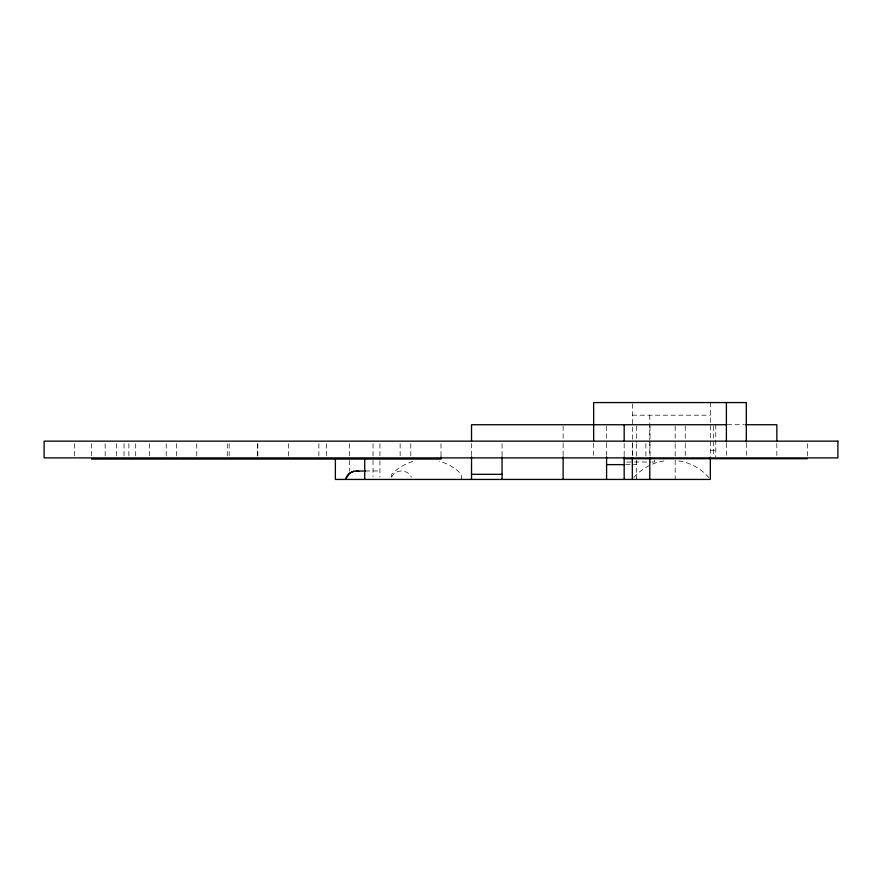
<?xml version="1.0" encoding="UTF-8"?>
<svg xmlns="http://www.w3.org/2000/svg" width="882" height="882" viewBox="0 0 882 882"><rect width="100%" height="100%" fill="white"/><g stroke="black" fill="none" stroke-linecap="round" stroke-linejoin="round"><path stroke-width="0.66" stroke-dasharray="4.41 3.31" d="M632.339 415.179L710.33 415.179M727.308 424.738L744.276 424.738M710.33 450.239L715.776 450.239M626.837 462.025L650.927 462.025M652.063 462.025L654.72 462.025L654.72 458.111M625.592 464.627L636.451 464.627M365.512 470.977L379.944 470.977M807.372 443.756L807.372 456.81M776.844 443.448L776.844 456.81M746.304 443.249L746.304 456.81M726.393 443.249L726.393 456.81M715.776 424.738L715.776 456.81M713.306 426.083L713.306 456.81M710.33 402.567L710.33 458.717M685.248 426.083L685.248 442.114M685.248 443.448L685.248 456.81M675.171 426.105L675.171 442.521M675.171 443.889L675.171 458.927M675.171 460.294L675.171 479.433M650.001 426.105L650.001 442.521M650.001 443.889L650.001 456.192M649.802 415.179L649.802 439.787M649.802 441.154L649.802 456.192M645.867 443.756L645.867 459.423M636.451 426.105L636.451 442.521M636.451 443.889L636.451 458.927M636.451 460.294L636.451 479.433M632.416 443.756L632.416 458.717M632.339 403.934L632.339 456.192M624.18 443.448L624.18 455.994M606.584 426.083L606.584 442.521M606.584 443.448L606.584 455.465M593.652 443.249L593.652 456.81M563.124 426.083L563.124 442.114M563.124 443.448L563.124 455.498M502.056 443.756L502.056 456.81M471.528 443.448L471.528 455.498M461.44 479.433L461.44 474.318A48.477 48.477 0 0 0 439.379 461.231M441 443.756L441 456.81M410.814 443.756L410.814 456.81M400.141 443.701L400.141 456.512M391.674 476.875L391.674 474.318A48.477 48.477 0 0 1 413.735 461.231M379.944 443.756L379.944 456.81M379.944 460.801L379.944 477.129M373.02 443.756L373.02 458.927M373.02 460.294L373.02 476.776M349.404 443.701L349.404 456.81M349.404 460.426L349.404 471.286M326.483 443.701L326.483 456.81M318.876 443.701L318.876 456.81M288.348 443.756L288.348 456.81M257.82 443.756L257.82 456.81M257.643 443.756L257.643 456.81M229.166 443.701L229.166 456.512M227.28 443.756L227.28 456.81M196.752 443.756L196.752 456.81M176.334 443.701L176.334 456.81M166.224 443.756L166.224 456.81M149.609 443.701L149.609 456.81M135.696 443.756L135.696 456.81M128.882 443.701L128.882 456.512M124.031 443.701L124.031 456.81M116.38 443.701L116.38 456.512M105.156 443.756L105.156 456.81M91.651 443.701L91.651 456.512M74.628 443.756L74.628 456.81M633.915 477.515A49.436 49.436 0 0 1 663.87 460.944M678.798 460.944A49.436 49.436 0 0 1 708.753 477.515M391.553 477.129A11.135 11.135 0 0 1 411.475 477.129"/><path stroke-width="1.32" d="M353.891 471.242L349.47 473.347L345.524 479.433A11.135 11.135 0 0 1 353.891 471.242L365.512 470.977M726.393 424.738L471.528 424.738L471.528 441.143M745.632 424.738L776.844 424.738L776.844 440.768M624.18 458.717L807.372 458.717M91.651 459.07L441 459.07L441 456.81M606.584 464.627L624.236 464.627M471.528 474.318L502.056 474.318M746.304 441.893L746.304 402.567L593.652 402.567L593.652 440.768M726.393 402.567L726.393 441.893M710.33 457.56L710.33 479.433L335.369 479.433L335.369 459.07M649.802 457.56L649.802 479.433M632.339 457.56L632.339 479.433M624.18 424.738L624.18 441.044M624.18 456.81L624.18 479.433M606.584 456.81L606.584 479.433M563.124 456.81L563.124 479.433M502.056 456.81L502.056 479.433M471.528 456.81L471.528 479.433M364.729 459.07L364.729 479.433M837.9 441.143L44.1 441.143L44.1 457.89L837.9 457.89L837.9 441.143M358.776 471.242L356.339 470.977A11.135 11.135 0 0 1 358.776 471.242"/></g></svg>
